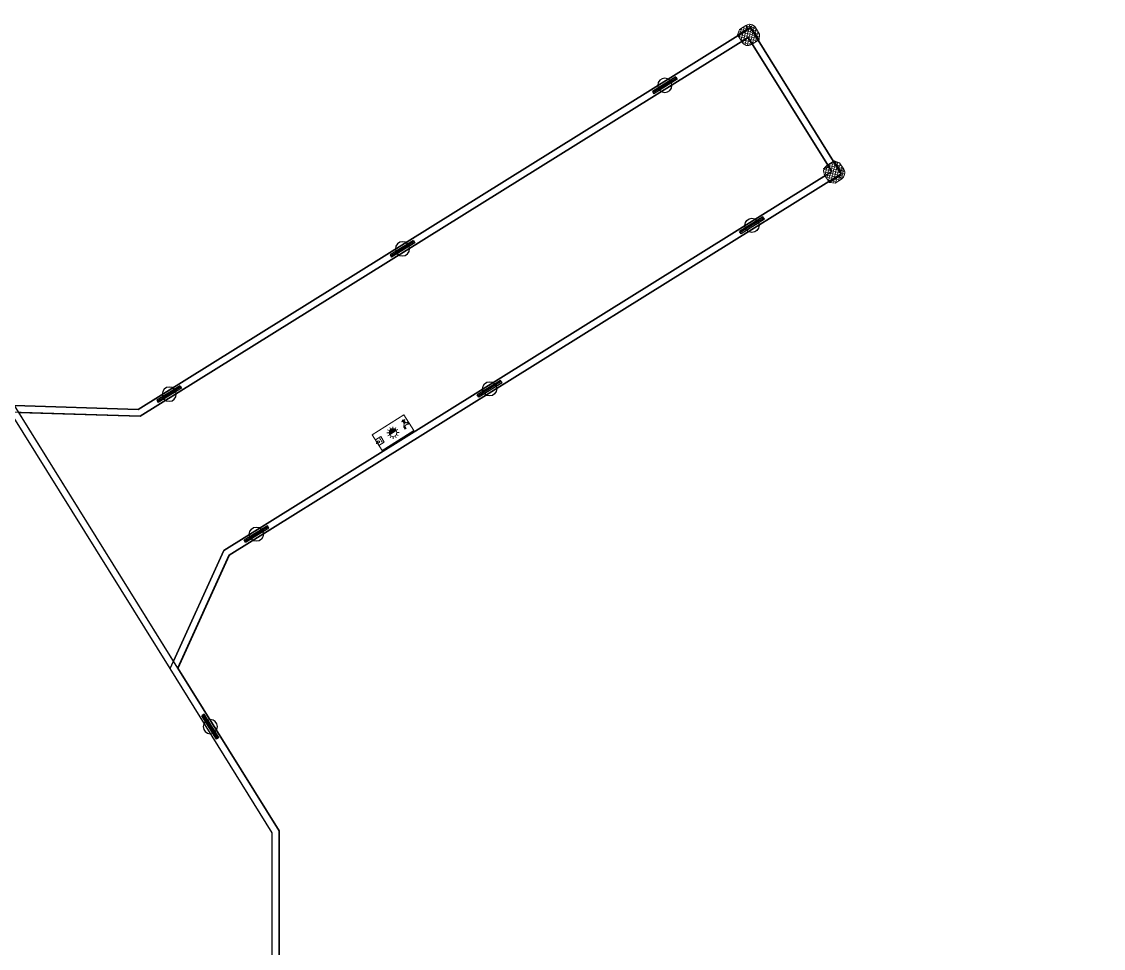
# Model space of a CAD drawing. Extents: x -89702 to 926017, y -610001 to -56924.
# Drawn here: x 50098 to 65847, y -97710 to -84226 of the extents above; entities that cross this region are included whole.
import ezdxf

# ---------------------------------------------------------------- set-up
doc = ezdxf.new("R2010")
doc.units = 0
doc.header["$LTSCALE"] = 10
doc.header["$MEASUREMENT"] = 0
doc.linetypes.add('CENTER', pattern=[2, 1.25, -0.25, 0.25, -0.25])
doc.layers.add('C00-00-00', color=7, linetype='Continuous')
doc.layers.add('码头', color=7, linetype='Continuous')
doc.layers.add('护舷', color=40, linetype='Continuous', lineweight=15)
doc.layers.add('护角', color=8, linetype='Continuous', lineweight=9)

# ---------------------------------------------------------------- blocks, each defined once
blk = doc.blocks.new('A$C73584264')
at = {"color": 1}
for p, q in [((0, 102), (398, 144)), ((0, 102), (4, 62)), ((2, 82), (400, 124)), ((4, 62), (402, 104)), ((398, 144), (402, 104))]:
    blk.add_line(p, q, dxfattribs=at)
blk.add_circle((201, 103), 103, dxfattribs=at)
blk = doc.blocks.new('A$C6B315A5C')
at = {"layer": 'C00-00-00'}
h = blk.add_hatch(color=256, dxfattribs=at)
h.dxf.hatch_style = 2
h.paths.add_polyline_path([(0, 0), (13, 15), (0, 288)])
h = blk.add_hatch(color=256, dxfattribs=at)
h.dxf.hatch_style = 2
h.paths.add_polyline_path([(13, 15), (0, 288), (13, 275)])
h = blk.add_hatch(color=256, dxfattribs=at)
h.dxf.hatch_style = 2
h.paths.add_polyline_path([(0, 288), (13, 275), (552, 288)])
h = blk.add_hatch(color=256, dxfattribs=at)
h.dxf.hatch_style = 2
h.paths.add_polyline_path([(13, 275), (552, 288), (552, 275)])
h = blk.add_hatch(color=256, dxfattribs=at)
h.dxf.hatch_style = 2
h.paths.add_polyline_path([(561, 282), (546, 282), (561, 0)])
h = blk.add_hatch(color=256, dxfattribs=at)
h.dxf.hatch_style = 2
h.paths.add_polyline_path([(546, 282), (561, 0), (546, 15)])
h = blk.add_hatch(color=256, dxfattribs=at)
h.dxf.hatch_style = 2
h.paths.add_polyline_path([(561, 0), (546, 15), (0, 0)])
h = blk.add_hatch(color=256, dxfattribs=at)
h.dxf.hatch_style = 2
h.paths.add_polyline_path([(546, 15), (0, 0), (13, 15)])
h = blk.add_hatch(color=256, dxfattribs=at)
h.dxf.hatch_style = 2
h.paths.add_polyline_path([(337, 133), (222, 144), (339, 144)])
h = blk.add_hatch(color=256, dxfattribs=at)
h.dxf.hatch_style = 2
h.paths.add_polyline_path([(337, 133), (222, 133), (222, 144)])
h = blk.add_hatch(color=256, dxfattribs=at)
h.dxf.hatch_style = 2
h.paths.add_polyline_path([(334, 123), (222, 133), (337, 133)])
h = blk.add_hatch(color=256, dxfattribs=at)
h.dxf.hatch_style = 2
h.paths.add_polyline_path([(334, 123), (226, 123), (222, 133)])
h = blk.add_hatch(color=256, dxfattribs=at)
h.dxf.hatch_style = 2
h.paths.add_polyline_path([(330, 114), (226, 123), (334, 123)])
h = blk.add_hatch(color=256, dxfattribs=at)
h.dxf.hatch_style = 2
h.paths.add_polyline_path([(330, 114), (231, 114), (226, 123)])
h = blk.add_hatch(color=256, dxfattribs=at)
h.dxf.hatch_style = 2
h.paths.add_polyline_path([(324, 106), (231, 114), (330, 114)])
h = blk.add_hatch(color=256, dxfattribs=at)
h.dxf.hatch_style = 2
h.paths.add_polyline_path([(324, 106), (237, 106), (231, 114)])
h = blk.add_hatch(color=256, dxfattribs=at)
h.dxf.hatch_style = 2
h.paths.add_polyline_path([(315, 97), (237, 106), (324, 106)])
h = blk.add_hatch(color=256, dxfattribs=at)
h.dxf.hatch_style = 2
h.paths.add_polyline_path([(315, 97), (246, 97), (237, 106)])
h = blk.add_hatch(color=256, dxfattribs=at)
h.dxf.hatch_style = 2
h.paths.add_polyline_path([(305, 93), (246, 97), (315, 97)])
h = blk.add_hatch(color=256, dxfattribs=at)
h.dxf.hatch_style = 2
h.paths.add_polyline_path([(305, 93), (254, 93), (246, 97)])
h = blk.add_hatch(color=256, dxfattribs=at)
h.dxf.hatch_style = 2
h.paths.add_polyline_path([(296, 89), (254, 93), (305, 93)])
h = blk.add_hatch(color=256, dxfattribs=at)
h.dxf.hatch_style = 2
h.paths.add_polyline_path([(296, 89), (265, 89), (254, 93)])
h = blk.add_hatch(color=256, dxfattribs=at)
h.dxf.hatch_style = 2
h.paths.add_polyline_path([(286, 87), (265, 89), (296, 89)])
h = blk.add_hatch(color=256, dxfattribs=at)
h.dxf.hatch_style = 2
h.paths.add_polyline_path([(286, 87), (275, 87), (265, 89)])
h = blk.add_hatch(color=256, dxfattribs=at)
h.dxf.hatch_style = 2
h.paths.add_polyline_path([(554, 8), (552, 7), (551, 8), (552, 10)])
at = {"layer": 'C00-00-00', "lineweight": 0}
for points in [[(552, 282), (552, 8), (6, 8), (6, 282)], [(491, 169), (487, 174), (483, 169)], [(512, 146), (523, 129), (544, 135), (544, 157), (523, 163), (512, 146), (525, 129), (542, 135), (542, 157), (525, 161)], [(491, 131), (487, 135), (483, 131)]]:
    blk.add_lwpolyline(points, close=True, dxfattribs=at)
for points in [[(28, 159), (21, 159), (21, 129)], [(30, 159), (38, 152)], [(74, 150), (83, 159)], [(83, 159), (83, 165)], [(83, 165), (102, 165)], [(83, 135), (95, 144), (102, 159)], [(85, 195), (85, 191)], [(85, 188), (85, 191)], [(85, 186), (85, 182)], [(85, 180), (85, 182)], [(85, 178), (85, 174)], [(85, 171), (85, 167)], [(85, 165), (85, 167)], [(87, 195), (87, 165)], [(87, 195), (87, 191)], [(87, 188), (87, 191)], [(87, 186), (87, 182)], [(87, 180), (87, 182)], [(87, 178), (87, 174)], [(87, 171), (87, 167)], [(87, 165), (87, 167)], [(89, 195), (89, 191)], [(89, 188), (89, 191)], [(89, 186), (89, 182)], [(89, 180), (89, 182)], [(89, 178), (89, 174)], [(89, 171), (89, 167)], [(89, 165), (89, 167)], [(91, 195), (91, 165)], [(91, 195), (91, 191)], [(91, 188), (91, 191)], [(91, 186), (91, 182)], [(91, 180), (91, 182)], [(91, 178), (91, 174)], [(91, 171), (91, 167)], [(91, 165), (91, 167)], [(93, 195), (93, 191)], [(93, 188), (93, 191)], [(93, 186), (93, 182)], [(93, 180), (93, 182)], [(93, 178), (93, 174)], [(93, 171), (93, 167)], [(93, 165), (93, 167)], [(95, 195), (95, 165)], [(95, 195), (95, 191)], [(95, 188), (95, 191)], [(95, 186), (95, 182)], [(95, 180), (95, 182)], [(95, 178), (95, 174)], [(95, 171), (95, 167)], [(95, 165), (95, 167)], [(97, 195), (97, 191)], [(97, 188), (97, 191)], [(97, 186), (97, 182)], [(97, 180), (97, 182)], [(97, 178), (97, 174)], [(97, 171), (97, 167)], [(97, 165), (97, 167)], [(99, 195), (99, 165)], [(99, 195), (99, 191)], [(99, 188), (99, 191)], [(99, 186), (99, 182)], [(99, 180), (99, 182)], [(99, 178), (99, 174)], [(99, 171), (99, 167)], [(99, 165), (99, 167)], [(102, 195), (102, 191)], [(102, 188), (102, 191)], [(102, 186), (102, 182)], [(102, 180), (102, 182)], [(102, 178), (102, 174)], [(102, 171), (102, 167)], [(102, 165), (102, 167)], [(102, 159), (102, 165)], [(224, 176), (203, 188)], [(248, 201), (237, 220)], [(279, 210), (279, 233)], [(311, 201), (324, 220)], [(334, 176), (356, 188)], [(552, 142), (552, 191), (461, 191), (461, 99), (552, 99), (552, 140)], [(483, 169), (491, 169)], [(483, 159), (487, 155), (491, 159)], [(483, 159), (491, 159)], [(489, 169), (485, 169)], [(485, 159), (489, 159)], [(6, 138), (6, 152)], [(19, 152), (6, 152)], [(19, 138), (6, 138)], [(8, 133), (8, 155)], [(21, 155), (8, 155)], [(21, 133), (8, 133)], [(19, 133), (19, 155)], [(28, 150), (21, 150)], [(28, 138), (21, 138)], [(21, 129), (28, 129)], [(25, 150), (28, 157)], [(25, 138), (25, 150)], [(28, 131), (25, 138)], [(32, 133), (28, 133)], [(38, 129), (32, 133)], [(53, 70), (32, 76), (32, 80), (83, 80)], [(74, 148), (57, 152), (40, 150)], [(40, 127), (40, 116)], [(72, 119), (40, 119)], [(47, 114), (40, 116)], [(72, 116), (40, 116)], [(72, 116), (68, 114), (47, 114)], [(47, 114), (47, 106)], [(47, 106), (51, 106)], [(49, 106), (49, 97), (66, 97)], [(66, 106), (49, 106)], [(49, 93), (49, 91)], [(66, 93), (49, 93)], [(49, 91), (51, 89), (64, 89)], [(53, 66), (49, 80)], [(51, 106), (51, 114)], [(51, 97), (51, 93)], [(53, 110), (61, 110)], [(53, 89), (53, 93)], [(53, 80), (53, 89)], [(55, 68), (59, 68)], [(59, 89), (59, 93)], [(59, 66), (64, 80)], [(61, 106), (61, 114)], [(61, 80), (61, 89)], [(61, 70), (83, 76), (83, 80)], [(64, 106), (68, 106)], [(64, 97), (64, 93)], [(66, 93), (66, 91), (64, 89)], [(66, 97), (66, 106)], [(68, 114), (68, 106)], [(83, 133), (74, 127), (72, 116)], [(216, 144), (193, 144)], [(224, 112), (203, 102)], [(339, 144), (222, 144)], [(248, 89), (237, 70)], [(279, 80), (279, 57)], [(311, 89), (324, 70)], [(334, 112), (356, 102)], [(345, 144), (368, 144)], [(483, 157), (491, 157)], [(483, 131), (491, 131)], [(483, 119), (487, 114), (491, 119)], [(483, 119), (491, 119)], [(483, 119), (491, 119)], [(489, 131), (485, 131)], [(485, 119), (489, 119)], [(544, 146), (550, 142), (552, 142), (555, 144), (561, 148), (567, 150)], [(544, 144), (550, 140), (555, 140), (557, 144), (563, 148), (567, 150)], [(567, 150), (569, 150), (567, 150), (569, 152)], [(569, 150), (567, 150), (569, 148)]]:
    blk.add_lwpolyline(points, dxfattribs=at)
blk.add_circle((279, 144), 57.3, dxfattribs=at)
blk = doc.blocks.new('护角')
at = {"layer": '护角', "linetype": 'Continuous', "lineweight": 0}
h = blk.add_hatch(dxfattribs=at)
h.set_pattern_fill('ANGLE', color=40, scale=5, angle=45)
h.set_pattern_definition([(45, (0, 0), (-24.6957, 24.6957), [25.4, -9.525]), (135, (0, 0), (-24.6957, -24.6957), [25.4, -9.525])])
h.paths.add_polyline_path([(229, 177, 0.414214), (177, 229), (0, 229), (0, 100, 0.414214), (100, 0), (229, 0)])
h.paths.add_polyline_path([(177, 280), (67, 280), (0, 229), (177, 229)])
h.paths.add_polyline_path([(177, 280), (177, 229, -0.414214), (229, 177), (280, 177, 0.414214)])
h.paths.add_polyline_path([(280, 177), (229, 177), (229, 0), (280, 65)])
at = {"layer": '护角', "color": 40, "linetype": 'Continuous', "lineweight": 0}
for p, q in [((0, 229), (67, 280)), ((0, 229), (0, 100)), ((177, 229), (0, 229)), ((67, 280), (177, 280)), ((177, 229), (177, 280)), ((229, 177), (229, 0)), ((229, 177), (280, 177)), ((280, 177), (280, 65)), ((100, 0), (229, 0)), ((229, 0), (280, 65))]:
    blk.add_line(p, q, dxfattribs=at)
at = {"layer": '护角', "color": 1, "linetype": 'CENTER', "ltscale": 0.2}
for p, q in [((224, 229), (235, 229)), ((229, 224), (229, 235))]:
    blk.add_line(p, q, dxfattribs=at)
at = {"layer": '护角', "color": 40, "linetype": 'Continuous', "lineweight": 0}
for centre, radius, start, end in [((177, 177), 103, 0, 90), ((177, 177), 52.2, 0, 90), ((100, 100), 100, 180, 270)]:
    blk.add_arc(centre, radius, start, end, dxfattribs=at)
blk = doc.blocks.new('A$Cfdf82907')
at = {"color": 4}
for p, q in [((28165, 19555), (30961, 22944)), ((38126, 12793), (38087, 12857))]:
    blk.add_line(p, q, dxfattribs=at)
at = {"color": 3, "lineweight": 35}
for p, q in [((31593, 21195), (31072, 22921)), ((39692, 14513), (31593, 21195)), ((26434, 17300), (28208, 19450)), ((28208, 19450), (30002, 19267)), ((30002, 19267), (38101, 12585)), ((23412, 16285), (26434, 17300)), ((38101, 12585), (39692, 14513))]:
    blk.add_line(p, q, dxfattribs=at)
at = {"color": 4}
for points in [[(15325, 17788), (16599, 13996), (19147, 14852), (20572, 13749), (23915, 3795), (26285, 4591), (22942, 14545), (23412, 16285), (26434, 17300), (28208, 19450), (30002, 19267), (38101, 12585), (39692, 14513), (31593, 21195), (31072, 22921)], [(15325, 17788), (16599, 13996), (19147, 14852), (20572, 13749), (23915, 3795), (26285, 4591), (22942, 14545), (23412, 16285), (26434, 17300), (28208, 19450), (30002, 19267), (38101, 12585), (39692, 14513), (31593, 21195), (31072, 22921)], [(15452, 17725), (16662, 14123), (19165, 14964), (20657, 13809), (23978, 3922), (26158, 4654), (22838, 14541), (23330, 16363), (26375, 17385), (28165, 19555), (30042, 19363), (38088, 12726), (39551, 14500), (31506, 21138), (30961, 22944)], [(28285, 19543), (30995, 22829), (31506, 21138), (39551, 14500), (38088, 12726), (30042, 19363), (28285, 19543)], [(28285, 19543), (30995, 22829), (31506, 21138), (39551, 14500), (38088, 12726), (30042, 19363), (28285, 19543)], [(28285, 19543), (30995, 22829), (31506, 21138), (39551, 14500), (38088, 12726), (30042, 19363), (28285, 19543)]]:
    blk.add_lwpolyline(points, dxfattribs=at)
at = {"layer": '码头', "color": 3}
blk.add_lwpolyline([(31593, 21195), (39692, 14513), (38101, 12585), (30002, 19267), (28208, 19450), (31072, 22921), (31072, 22921)], close=True, dxfattribs=at)
at = {"xscale": -1}
for p, rotation in [((32057, 20642), 326.4779425743681), ((27354, 18620), 236.7471195127702), ((35143, 18096), 326.4779425743681), ((38614, 15233), 326.4779425743681)]:
    blk.add_blockref('A$C73584264', p, dxfattribs=dict(at, rotation=rotation))
at = {"rotation": 134.4779425700719}
for p in [(30633, 18916), (33719, 16370), (37190, 13507)]:
    blk.add_blockref('A$C73584264', p, dxfattribs=at)
at = {"color": 1, "lineweight": -3, "rotation": 140.7725273088802}
blk.add_blockref('A$C6B315A5C', (32760, 17508), dxfattribs=at)
at = {"layer": '护舷', "rotation": 320.3357902113834}
blk.add_blockref('护角', (39391, 14487), dxfattribs=at)
at = {"layer": '护舷', "xscale": -1, "rotation": 140.6200949285989}
blk.add_blockref('护角', (38070, 12886), dxfattribs=at)

msp = doc.modelspace()

# ---------------------------------------------------------------- block references
at = {"rotation": 71.43466228436047}
msp.add_blockref('A$Cfdf82907', (61830.6, -126564.5), dxfattribs=at)

doc.saveas('drawing.dxf')
